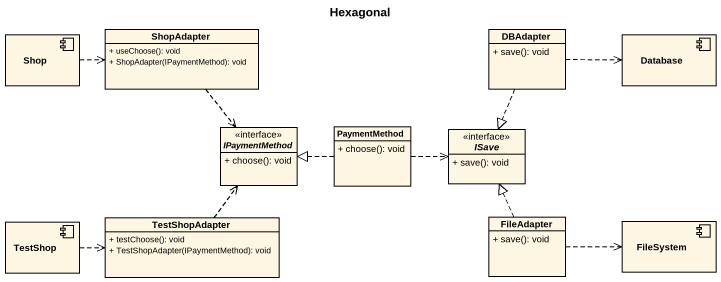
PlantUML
@startuml
title Hexagonal
allowmixing
hide circle
hide empty members
skinparam classAttributeIconSize 0
component Shop
class ShopAdapter {
  + useChoose(): void
  + ShopAdapter(IPaymentMethod): void
}
class DBAdapter {
  + save(): void
}
component "Database" as Database_
interface IPaymentMethod {
  + choose(): void
}
class PaymentMethod {
  + choose(): void
}
interface ISave {
  + save(): void
}
class TestShopAdapter {
  + testChoose(): void
  + TestShopAdapter(IPaymentMethod): void
}
class FileAdapter {
  + save(): void
}
component TestShop
component FileSystem
Shop .right.> ShopAdapter
ShopAdapter ..> IPaymentMethod
DBAdapter .right.> Database_
DBAdapter ..|> ISave
PaymentMethod .left.|> IPaymentMethod
PaymentMethod .right.> ISave
TestShopAdapter .up.> IPaymentMethod
FileAdapter .up.|> ISave
FileAdapter .right.> FileSystem
TestShop .right.> TestShopAdapter
@enduml
